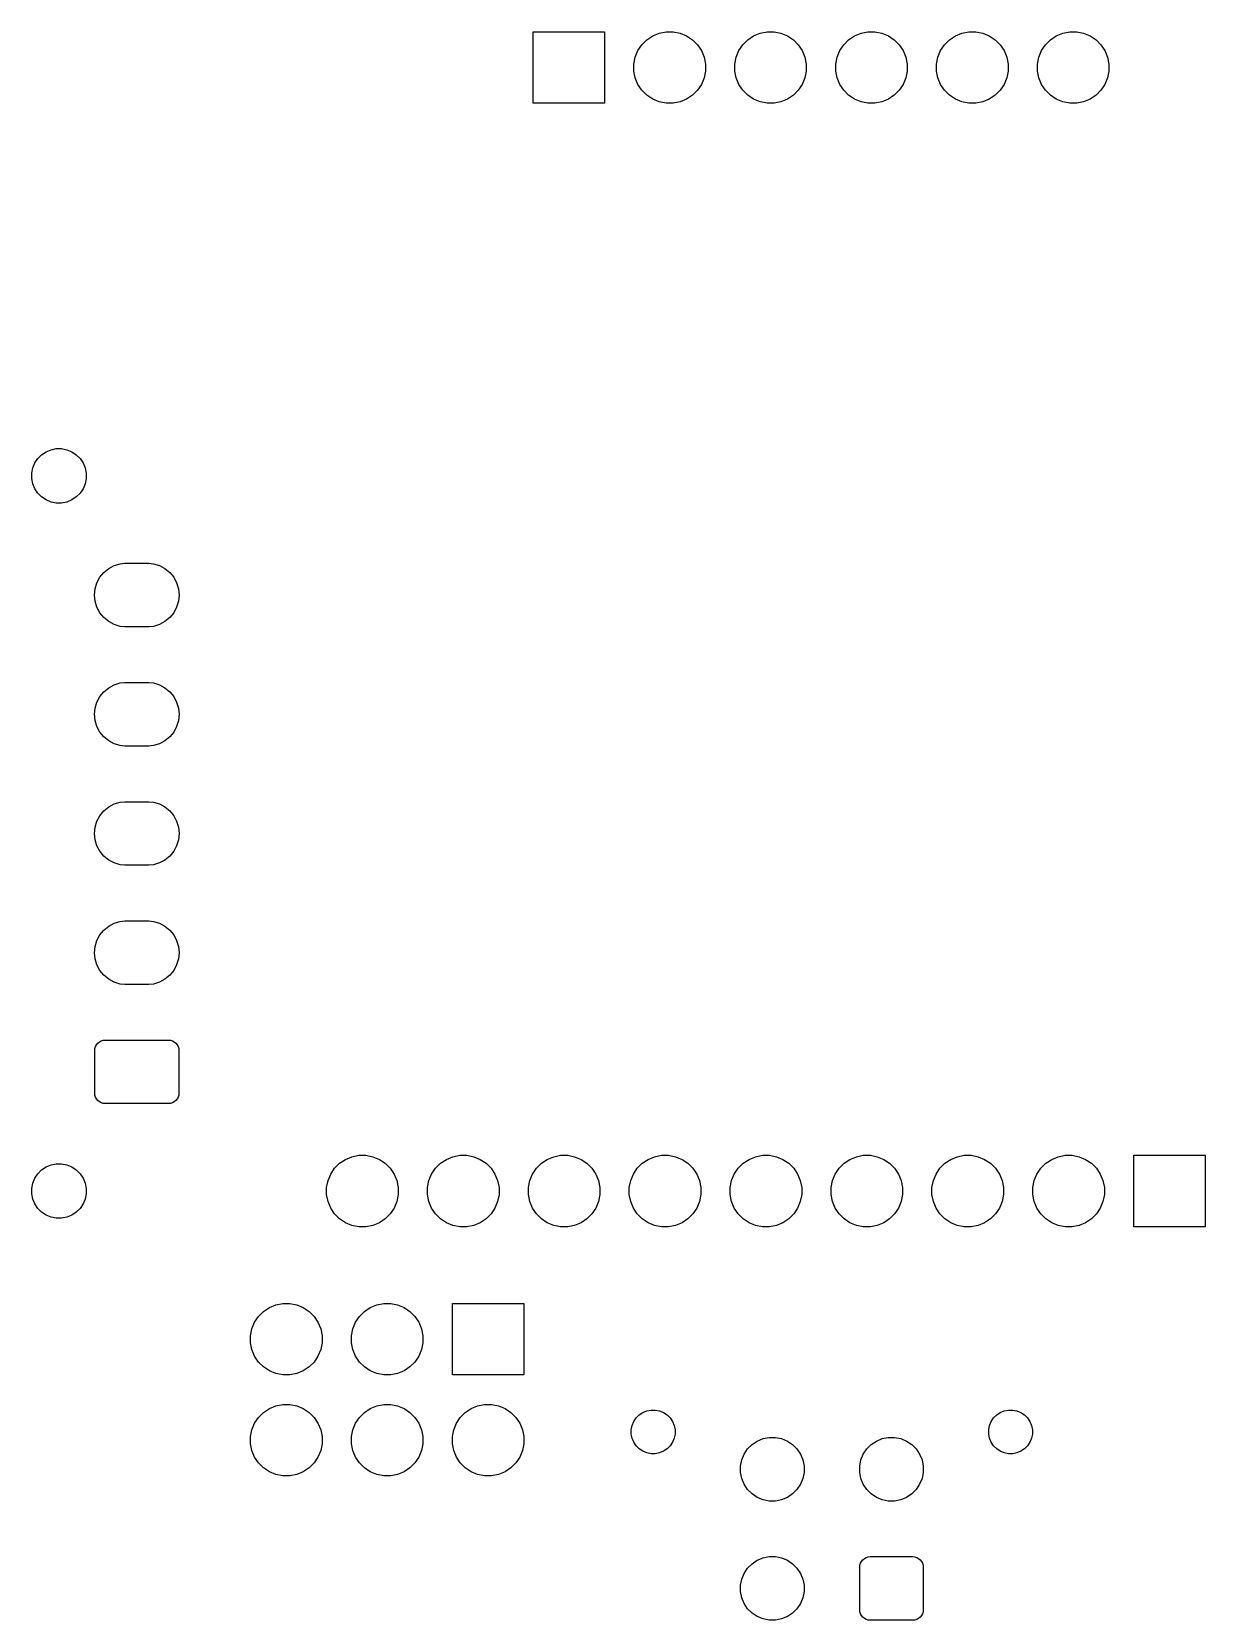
# Model space of a CAD drawing. Extents: x 5.41 to 6.57, y -4.4 to -2.82.
import ezdxf

# ---------------------------------------------------------------- set-up
doc = ezdxf.new("R2010")
doc.units = 0
doc.header["$MEASUREMENT"] = 0
doc.layers.add('BLACK', color=7, linetype='CONTINUOUS')

msp = doc.modelspace()

# ---------------------------------------------------------------- linework, layer by layer
at = {"layer": 'BLACK', "linetype": 'CONTINUOUS'}
for p, q in [((5.90457, -2.89543), (5.90457, -2.82457)), ((5.90457, -2.82457), (5.97543, -2.82457)), ((5.97543, -2.82457), (5.97543, -2.89543)), ((6.01248, -2.83741), (6.01741, -2.83248)), ((6.01741, -2.83248), (6.02322, -2.8286)), ((6.02322, -2.8286), (6.02966, -2.82593)), ((6.02966, -2.82593), (6.03651, -2.82457)), ((6.03651, -2.82457), (6.04349, -2.82457)), ((6.04349, -2.82457), (6.05034, -2.82593)), ((6.05034, -2.82593), (6.05678, -2.8286)), ((6.05678, -2.8286), (6.06259, -2.83248)), ((6.06259, -2.83248), (6.06752, -2.83741)), ((6.11248, -2.83741), (6.11741, -2.83248)), ((6.11741, -2.83248), (6.12322, -2.8286)), ((6.12322, -2.8286), (6.12966, -2.82593)), ((6.12966, -2.82593), (6.13651, -2.82457)), ((6.13651, -2.82457), (6.14349, -2.82457)), ((6.14349, -2.82457), (6.15034, -2.82593)), ((6.15034, -2.82593), (6.15678, -2.8286)), ((6.15678, -2.8286), (6.16259, -2.83248)), ((6.16259, -2.83248), (6.16752, -2.83741)), ((6.21248, -2.83741), (6.21741, -2.83248)), ((6.21741, -2.83248), (6.22322, -2.8286)), ((6.22322, -2.8286), (6.22966, -2.82593)), ((6.22966, -2.82593), (6.23651, -2.82457)), ((6.23651, -2.82457), (6.24349, -2.82457)), ((6.24349, -2.82457), (6.25034, -2.82593)), ((6.25034, -2.82593), (6.25678, -2.8286)), ((6.25678, -2.8286), (6.26259, -2.83248)), ((6.26259, -2.83248), (6.26752, -2.83741)), ((6.31248, -2.83741), (6.31741, -2.83248)), ((6.31741, -2.83248), (6.32322, -2.8286)), ((6.32322, -2.8286), (6.32966, -2.82593)), ((6.32966, -2.82593), (6.33651, -2.82457)), ((6.33651, -2.82457), (6.34349, -2.82457)), ((6.34349, -2.82457), (6.35034, -2.82593)), ((6.35034, -2.82593), (6.35678, -2.8286)), ((6.35678, -2.8286), (6.36259, -2.83248)), ((6.36259, -2.83248), (6.36752, -2.83741)), ((6.41248, -2.83741), (6.41741, -2.83248)), ((6.41741, -2.83248), (6.42322, -2.8286)), ((6.42322, -2.8286), (6.42966, -2.82593)), ((6.42966, -2.82593), (6.43651, -2.82457)), ((6.43651, -2.82457), (6.44349, -2.82457)), ((6.44349, -2.82457), (6.45034, -2.82593)), ((6.45034, -2.82593), (6.45678, -2.8286)), ((6.45678, -2.8286), (6.46259, -2.83248)), ((6.46259, -2.83248), (6.46752, -2.83741)), ((6.00593, -2.84966), (6.0086, -2.84322)), ((6.0086, -2.84322), (6.01248, -2.83741)), ((6.06752, -2.83741), (6.0714, -2.84322)), ((6.0714, -2.84322), (6.07407, -2.84966)), ((6.10593, -2.84966), (6.1086, -2.84322)), ((6.1086, -2.84322), (6.11248, -2.83741)), ((6.16752, -2.83741), (6.1714, -2.84322)), ((6.1714, -2.84322), (6.17407, -2.84966)), ((6.20593, -2.84966), (6.2086, -2.84322)), ((6.2086, -2.84322), (6.21248, -2.83741)), ((6.26752, -2.83741), (6.2714, -2.84322)), ((6.2714, -2.84322), (6.27407, -2.84966)), ((6.30593, -2.84966), (6.3086, -2.84322)), ((6.3086, -2.84322), (6.31248, -2.83741)), ((6.36752, -2.83741), (6.3714, -2.84322)), ((6.3714, -2.84322), (6.37407, -2.84966)), ((6.40593, -2.84966), (6.4086, -2.84322)), ((6.4086, -2.84322), (6.41248, -2.83741)), ((6.46752, -2.83741), (6.4714, -2.84322)), ((6.4714, -2.84322), (6.47407, -2.84966)), ((6.00457, -2.85651), (6.00593, -2.84966)), ((6.00457, -2.86349), (6.00457, -2.85651)), ((6.00593, -2.87034), (6.00457, -2.86349)), ((6.07407, -2.84966), (6.07543, -2.85651)), ((6.07543, -2.86349), (6.07407, -2.87034)), ((6.07543, -2.85651), (6.07543, -2.86349)), ((6.10457, -2.85651), (6.10593, -2.84966)), ((6.10457, -2.86349), (6.10457, -2.85651)), ((6.10593, -2.87034), (6.10457, -2.86349)), ((6.17407, -2.84966), (6.17543, -2.85651)), ((6.17543, -2.86349), (6.17407, -2.87034)), ((6.17543, -2.85651), (6.17543, -2.86349)), ((6.20457, -2.85651), (6.20593, -2.84966)), ((6.20457, -2.86349), (6.20457, -2.85651)), ((6.20593, -2.87034), (6.20457, -2.86349)), ((6.27407, -2.84966), (6.27543, -2.85651)), ((6.27543, -2.86349), (6.27407, -2.87034)), ((6.27543, -2.85651), (6.27543, -2.86349)), ((6.30457, -2.85651), (6.30593, -2.84966)), ((6.30457, -2.86349), (6.30457, -2.85651)), ((6.30593, -2.87034), (6.30457, -2.86349)), ((6.37407, -2.84966), (6.37543, -2.85651)), ((6.37543, -2.86349), (6.37407, -2.87034)), ((6.37543, -2.85651), (6.37543, -2.86349)), ((6.40457, -2.85651), (6.40593, -2.84966)), ((6.40457, -2.86349), (6.40457, -2.85651)), ((6.40593, -2.87034), (6.40457, -2.86349)), ((6.47407, -2.84966), (6.47543, -2.85651)), ((6.47543, -2.86349), (6.47407, -2.87034)), ((6.47543, -2.85651), (6.47543, -2.86349)), ((6.0086, -2.87678), (6.00593, -2.87034)), ((6.01248, -2.88259), (6.0086, -2.87678)), ((6.0714, -2.87678), (6.06752, -2.88259)), ((6.07407, -2.87034), (6.0714, -2.87678)), ((6.1086, -2.87678), (6.10593, -2.87034)), ((6.11248, -2.88259), (6.1086, -2.87678)), ((6.1714, -2.87678), (6.16752, -2.88259)), ((6.17407, -2.87034), (6.1714, -2.87678)), ((6.2086, -2.87678), (6.20593, -2.87034)), ((6.21248, -2.88259), (6.2086, -2.87678)), ((6.2714, -2.87678), (6.26752, -2.88259)), ((6.27407, -2.87034), (6.2714, -2.87678)), ((6.3086, -2.87678), (6.30593, -2.87034)), ((6.31248, -2.88259), (6.3086, -2.87678)), ((6.3714, -2.87678), (6.36752, -2.88259)), ((6.37407, -2.87034), (6.3714, -2.87678)), ((6.4086, -2.87678), (6.40593, -2.87034)), ((6.41248, -2.88259), (6.4086, -2.87678)), ((6.4714, -2.87678), (6.46752, -2.88259)), ((6.47407, -2.87034), (6.4714, -2.87678)), ((5.97543, -2.89543), (5.90457, -2.89543)), ((6.01741, -2.88752), (6.01248, -2.88259)), ((6.02322, -2.8914), (6.01741, -2.88752)), ((6.02966, -2.89407), (6.02322, -2.8914)), ((6.03651, -2.89543), (6.02966, -2.89407)), ((6.04349, -2.89543), (6.03651, -2.89543)), ((6.05034, -2.89407), (6.04349, -2.89543)), ((6.05678, -2.8914), (6.05034, -2.89407)), ((6.06259, -2.88752), (6.05678, -2.8914)), ((6.06752, -2.88259), (6.06259, -2.88752)), ((6.11741, -2.88752), (6.11248, -2.88259)), ((6.12322, -2.8914), (6.11741, -2.88752)), ((6.12966, -2.89407), (6.12322, -2.8914)), ((6.13651, -2.89543), (6.12966, -2.89407)), ((6.14349, -2.89543), (6.13651, -2.89543)), ((6.15034, -2.89407), (6.14349, -2.89543)), ((6.15678, -2.8914), (6.15034, -2.89407)), ((6.16259, -2.88752), (6.15678, -2.8914)), ((6.16752, -2.88259), (6.16259, -2.88752)), ((6.21741, -2.88752), (6.21248, -2.88259)), ((6.22322, -2.8914), (6.21741, -2.88752)), ((6.22966, -2.89407), (6.22322, -2.8914)), ((6.23651, -2.89543), (6.22966, -2.89407)), ((6.24349, -2.89543), (6.23651, -2.89543)), ((6.25034, -2.89407), (6.24349, -2.89543)), ((6.25678, -2.8914), (6.25034, -2.89407)), ((6.26259, -2.88752), (6.25678, -2.8914)), ((6.26752, -2.88259), (6.26259, -2.88752)), ((6.31741, -2.88752), (6.31248, -2.88259)), ((6.32322, -2.8914), (6.31741, -2.88752)), ((6.32966, -2.89407), (6.32322, -2.8914)), ((6.33651, -2.89543), (6.32966, -2.89407)), ((6.34349, -2.89543), (6.33651, -2.89543)), ((6.35034, -2.89407), (6.34349, -2.89543)), ((6.35678, -2.8914), (6.35034, -2.89407)), ((6.36259, -2.88752), (6.35678, -2.8914)), ((6.36752, -2.88259), (6.36259, -2.88752)), ((6.41741, -2.88752), (6.41248, -2.88259)), ((6.42322, -2.8914), (6.41741, -2.88752)), ((6.42966, -2.89407), (6.42322, -2.8914)), ((6.43651, -2.89543), (6.42966, -2.89407)), ((6.44349, -2.89543), (6.43651, -2.89543)), ((6.45034, -2.89407), (6.44349, -2.89543)), ((6.45678, -2.8914), (6.45034, -2.89407)), ((6.46259, -2.88752), (6.45678, -2.8914)), ((6.46752, -2.88259), (6.46259, -2.88752)), ((5.41745, -3.24362), (5.42187, -3.24067)), ((5.42187, -3.24067), (5.42678, -3.23863)), ((5.42678, -3.23863), (5.43199, -3.2376)), ((5.43199, -3.2376), (5.4373, -3.2376)), ((5.4373, -3.2376), (5.44251, -3.23863)), ((5.44251, -3.23863), (5.44742, -3.24067)), ((5.44742, -3.24067), (5.45184, -3.24362)), ((5.40768, -3.26191), (5.40871, -3.2567)), ((5.40871, -3.2567), (5.41075, -3.25179)), ((5.41075, -3.25179), (5.4137, -3.24738)), ((5.4137, -3.24738), (5.41745, -3.24362)), ((5.45184, -3.24362), (5.45559, -3.24738)), ((5.45559, -3.24738), (5.45854, -3.25179)), ((5.45854, -3.25179), (5.46058, -3.2567)), ((5.46058, -3.2567), (5.46161, -3.26191)), ((5.40768, -3.26722), (5.40768, -3.26191)), ((5.40871, -3.27243), (5.40768, -3.26722)), ((5.41075, -3.27734), (5.40871, -3.27243)), ((5.46058, -3.27243), (5.45854, -3.27734)), ((5.46161, -3.26722), (5.46058, -3.27243)), ((5.46161, -3.26191), (5.46161, -3.26722)), ((5.4137, -3.28176), (5.41075, -3.27734)), ((5.41745, -3.28551), (5.4137, -3.28176)), ((5.42187, -3.28847), (5.41745, -3.28551)), ((5.42678, -3.2905), (5.42187, -3.28847)), ((5.44742, -3.28847), (5.44251, -3.2905)), ((5.45184, -3.28551), (5.44742, -3.28847)), ((5.45559, -3.28176), (5.45184, -3.28551)), ((5.45854, -3.27734), (5.45559, -3.28176)), ((5.43199, -3.29154), (5.42678, -3.2905)), ((5.4373, -3.29154), (5.43199, -3.29154)), ((5.44251, -3.2905), (5.4373, -3.29154)), ((5.48946, -3.35344), (5.4954, -3.35164)), ((5.4954, -3.35164), (5.50003, -3.35118)), ((5.50003, -3.35118), (5.52359, -3.35118)), ((5.52359, -3.35118), (5.52822, -3.35164)), ((5.52822, -3.35164), (5.53416, -3.35344)), ((5.47234, -3.37057), (5.47526, -3.36509)), ((5.47526, -3.36509), (5.4792, -3.3603)), ((5.4792, -3.3603), (5.48399, -3.35636)), ((5.48399, -3.35636), (5.48946, -3.35344)), ((5.53416, -3.35344), (5.53963, -3.35636)), ((5.53963, -3.35636), (5.54443, -3.3603)), ((5.54443, -3.3603), (5.54836, -3.36509)), ((5.54836, -3.36509), (5.55129, -3.37057)), ((5.46993, -3.38268), (5.47053, -3.3765)), ((5.47053, -3.38885), (5.46993, -3.38268)), ((5.47053, -3.3765), (5.47234, -3.37057)), ((5.55129, -3.37057), (5.55309, -3.3765)), ((5.55309, -3.3765), (5.5537, -3.38268)), ((5.5537, -3.38268), (5.55309, -3.38885)), ((5.47234, -3.39479), (5.47053, -3.38885)), ((5.47526, -3.40026), (5.47234, -3.39479)), ((5.55129, -3.39479), (5.54836, -3.40026)), ((5.55309, -3.38885), (5.55129, -3.39479)), ((5.4792, -3.40506), (5.47526, -3.40026)), ((5.48399, -3.40899), (5.4792, -3.40506)), ((5.48946, -3.41192), (5.48399, -3.40899)), ((5.4954, -3.41372), (5.48946, -3.41192)), ((5.50003, -3.41417), (5.4954, -3.41372)), ((5.52359, -3.41417), (5.50003, -3.41417)), ((5.52822, -3.41372), (5.52359, -3.41417)), ((5.53416, -3.41192), (5.52822, -3.41372)), ((5.53963, -3.40899), (5.53416, -3.41192)), ((5.54443, -3.40506), (5.53963, -3.40899)), ((5.54836, -3.40026), (5.54443, -3.40506)), ((5.4792, -3.47841), (5.48399, -3.47447)), ((5.48399, -3.47447), (5.48946, -3.47155)), ((5.48946, -3.47155), (5.4954, -3.46975)), ((5.4954, -3.46975), (5.50003, -3.46929)), ((5.50003, -3.46929), (5.52359, -3.46929)), ((5.52359, -3.46929), (5.52822, -3.46975)), ((5.52822, -3.46975), (5.53416, -3.47155)), ((5.53416, -3.47155), (5.53963, -3.47447)), ((5.53963, -3.47447), (5.54443, -3.47841)), ((5.47053, -3.49461), (5.47234, -3.48868)), ((5.47234, -3.48868), (5.47526, -3.4832)), ((5.47526, -3.4832), (5.4792, -3.47841)), ((5.54443, -3.47841), (5.54836, -3.4832)), ((5.54836, -3.4832), (5.55129, -3.48868)), ((5.55129, -3.48868), (5.55309, -3.49461)), ((5.46993, -3.50079), (5.47053, -3.49461)), ((5.47053, -3.50696), (5.46993, -3.50079)), ((5.47234, -3.5129), (5.47053, -3.50696)), ((5.55309, -3.50696), (5.55129, -3.5129)), ((5.55309, -3.49461), (5.5537, -3.50079)), ((5.5537, -3.50079), (5.55309, -3.50696)), ((5.47526, -3.51837), (5.47234, -3.5129)), ((5.4792, -3.52317), (5.47526, -3.51837)), ((5.48399, -3.5271), (5.4792, -3.52317)), ((5.54443, -3.52317), (5.53963, -3.5271)), ((5.54836, -3.51837), (5.54443, -3.52317)), ((5.55129, -3.5129), (5.54836, -3.51837)), ((5.48946, -3.53003), (5.48399, -3.5271)), ((5.4954, -3.53183), (5.48946, -3.53003)), ((5.50003, -3.53228), (5.4954, -3.53183)), ((5.52359, -3.53228), (5.50003, -3.53228)), ((5.52822, -3.53183), (5.52359, -3.53228)), ((5.53416, -3.53003), (5.52822, -3.53183)), ((5.53963, -3.5271), (5.53416, -3.53003)), ((5.48946, -3.58966), (5.4954, -3.58786)), ((5.4954, -3.58786), (5.50003, -3.5874)), ((5.50003, -3.5874), (5.52359, -3.5874)), ((5.52359, -3.5874), (5.52822, -3.58786)), ((5.52822, -3.58786), (5.53416, -3.58966)), ((5.47234, -3.60679), (5.47526, -3.60131)), ((5.47526, -3.60131), (5.4792, -3.59652)), ((5.4792, -3.59652), (5.48399, -3.59258)), ((5.48399, -3.59258), (5.48946, -3.58966)), ((5.53416, -3.58966), (5.53963, -3.59258)), ((5.53963, -3.59258), (5.54443, -3.59652)), ((5.54443, -3.59652), (5.54836, -3.60131)), ((5.54836, -3.60131), (5.55129, -3.60679)), ((5.46993, -3.6189), (5.47053, -3.61272)), ((5.47053, -3.62507), (5.46993, -3.6189)), ((5.47053, -3.61272), (5.47234, -3.60679)), ((5.55129, -3.60679), (5.55309, -3.61272)), ((5.55309, -3.61272), (5.5537, -3.6189)), ((5.5537, -3.6189), (5.55309, -3.62507)), ((5.47234, -3.63101), (5.47053, -3.62507)), ((5.47526, -3.63648), (5.47234, -3.63101)), ((5.55129, -3.63101), (5.54836, -3.63648)), ((5.55309, -3.62507), (5.55129, -3.63101)), ((5.4792, -3.64128), (5.47526, -3.63648)), ((5.48399, -3.64521), (5.4792, -3.64128)), ((5.48946, -3.64814), (5.48399, -3.64521)), ((5.4954, -3.64994), (5.48946, -3.64814)), ((5.50003, -3.65039), (5.4954, -3.64994)), ((5.52359, -3.65039), (5.50003, -3.65039)), ((5.52822, -3.64994), (5.52359, -3.65039)), ((5.53416, -3.64814), (5.52822, -3.64994)), ((5.53963, -3.64521), (5.53416, -3.64814)), ((5.54443, -3.64128), (5.53963, -3.64521)), ((5.54836, -3.63648), (5.54443, -3.64128)), ((5.4792, -3.71463), (5.48399, -3.71069)), ((5.48399, -3.71069), (5.48946, -3.70777)), ((5.48946, -3.70777), (5.4954, -3.70597)), ((5.4954, -3.70597), (5.50003, -3.70551)), ((5.50003, -3.70551), (5.52359, -3.70551)), ((5.52359, -3.70551), (5.52822, -3.70597)), ((5.52822, -3.70597), (5.53416, -3.70777)), ((5.53416, -3.70777), (5.53963, -3.71069)), ((5.53963, -3.71069), (5.54443, -3.71463)), ((5.47053, -3.73083), (5.47234, -3.7249)), ((5.47234, -3.7249), (5.47526, -3.71942)), ((5.47526, -3.71942), (5.4792, -3.71463)), ((5.54443, -3.71463), (5.54836, -3.71942)), ((5.54836, -3.71942), (5.55129, -3.7249)), ((5.55129, -3.7249), (5.55309, -3.73083)), ((5.46993, -3.73701), (5.47053, -3.73083)), ((5.47053, -3.74318), (5.46993, -3.73701)), ((5.47234, -3.74912), (5.47053, -3.74318)), ((5.55309, -3.74318), (5.55129, -3.74912)), ((5.55309, -3.73083), (5.5537, -3.73701)), ((5.5537, -3.73701), (5.55309, -3.74318)), ((5.47526, -3.75459), (5.47234, -3.74912)), ((5.4792, -3.75939), (5.47526, -3.75459)), ((5.48399, -3.76332), (5.4792, -3.75939)), ((5.54443, -3.75939), (5.53963, -3.76332)), ((5.54836, -3.75459), (5.54443, -3.75939)), ((5.55129, -3.74912), (5.54836, -3.75459)), ((5.48946, -3.76625), (5.48399, -3.76332)), ((5.4954, -3.76805), (5.48946, -3.76625)), ((5.50003, -3.7685), (5.4954, -3.76805)), ((5.52359, -3.7685), (5.50003, -3.7685)), ((5.52822, -3.76805), (5.52359, -3.7685)), ((5.53416, -3.76625), (5.52822, -3.76805)), ((5.53963, -3.76332), (5.53416, -3.76625)), ((5.47474, -3.82539), (5.47656, -3.82442)), ((5.47656, -3.82442), (5.47853, -3.82382)), ((5.47853, -3.82382), (5.48058, -3.82362)), ((5.48058, -3.82362), (5.54304, -3.82362)), ((5.54304, -3.82362), (5.54509, -3.82382)), ((5.54509, -3.82382), (5.54706, -3.82442)), ((5.54706, -3.82442), (5.54888, -3.82539)), ((5.47008, -3.83412), (5.47028, -3.83207)), ((5.47008, -3.87612), (5.47008, -3.83412)), ((5.47028, -3.83207), (5.47088, -3.8301)), ((5.47088, -3.8301), (5.47185, -3.82829)), ((5.47185, -3.82829), (5.47315, -3.8267)), ((5.47315, -3.8267), (5.47474, -3.82539)), ((5.54888, -3.82539), (5.55047, -3.8267)), ((5.55047, -3.8267), (5.55177, -3.82829)), ((5.55177, -3.82829), (5.55274, -3.8301)), ((5.55274, -3.8301), (5.55334, -3.83207)), ((5.55334, -3.83207), (5.55354, -3.83412)), ((5.55354, -3.83412), (5.55354, -3.87612)), ((5.47028, -3.87816), (5.47008, -3.87612)), ((5.47088, -3.88013), (5.47028, -3.87816)), ((5.47185, -3.88195), (5.47088, -3.88013)), ((5.47315, -3.88354), (5.47185, -3.88195)), ((5.47474, -3.88484), (5.47315, -3.88354)), ((5.47656, -3.88582), (5.47474, -3.88484)), ((5.47853, -3.88641), (5.47656, -3.88582)), ((5.48058, -3.88661), (5.47853, -3.88641)), ((5.54304, -3.88661), (5.48058, -3.88661)), ((5.54509, -3.88641), (5.54304, -3.88661)), ((5.54706, -3.88582), (5.54509, -3.88641)), ((5.54888, -3.88484), (5.54706, -3.88582)), ((5.55047, -3.88354), (5.54888, -3.88484)), ((5.55177, -3.88195), (5.55047, -3.88354)), ((5.55274, -3.88013), (5.55177, -3.88195)), ((5.55334, -3.87816), (5.55274, -3.88013)), ((5.55354, -3.87612), (5.55334, -3.87816)), ((5.41745, -3.95228), (5.42187, -3.94933)), ((5.42187, -3.94933), (5.42678, -3.9473)), ((5.42678, -3.9473), (5.43199, -3.94626)), ((5.43199, -3.94626), (5.4373, -3.94626)), ((5.4373, -3.94626), (5.44251, -3.9473)), ((5.44251, -3.9473), (5.44742, -3.94933)), ((5.44742, -3.94933), (5.45184, -3.95228)), ((5.70791, -3.95064), (5.71285, -3.94571)), ((5.71285, -3.94571), (5.71865, -3.94183)), ((5.71865, -3.94183), (5.7251, -3.93916)), ((5.7251, -3.93916), (5.73194, -3.9378)), ((5.73194, -3.9378), (5.73892, -3.9378)), ((5.73892, -3.9378), (5.74577, -3.93916)), ((5.74577, -3.93916), (5.75222, -3.94183)), ((5.75222, -3.94183), (5.75802, -3.94571)), ((5.75802, -3.94571), (5.76296, -3.95064)), ((5.80791, -3.95064), (5.81285, -3.94571)), ((5.81285, -3.94571), (5.81865, -3.94183)), ((5.81865, -3.94183), (5.8251, -3.93916)), ((5.8251, -3.93916), (5.83194, -3.9378)), ((5.83194, -3.9378), (5.83892, -3.9378)), ((5.83892, -3.9378), (5.84577, -3.93916)), ((5.84577, -3.93916), (5.85222, -3.94183)), ((5.85222, -3.94183), (5.85802, -3.94571)), ((5.85802, -3.94571), (5.86296, -3.95064)), ((5.90791, -3.95064), (5.91285, -3.94571)), ((5.91285, -3.94571), (5.91865, -3.94183)), ((5.91865, -3.94183), (5.9251, -3.93916)), ((5.9251, -3.93916), (5.93194, -3.9378)), ((5.93194, -3.9378), (5.93892, -3.9378)), ((5.93892, -3.9378), (5.94577, -3.93916)), ((5.94577, -3.93916), (5.95222, -3.94183)), ((5.95222, -3.94183), (5.95802, -3.94571)), ((5.95802, -3.94571), (5.96296, -3.95064)), ((6.00791, -3.95064), (6.01285, -3.94571)), ((6.01285, -3.94571), (6.01865, -3.94183)), ((6.01865, -3.94183), (6.0251, -3.93916)), ((6.0251, -3.93916), (6.03194, -3.9378)), ((6.03194, -3.9378), (6.03892, -3.9378)), ((6.03892, -3.9378), (6.04577, -3.93916)), ((6.04577, -3.93916), (6.05222, -3.94183)), ((6.05222, -3.94183), (6.05802, -3.94571)), ((6.05802, -3.94571), (6.06296, -3.95064)), ((6.10791, -3.95064), (6.11285, -3.94571)), ((6.11285, -3.94571), (6.11865, -3.94183)), ((6.11865, -3.94183), (6.1251, -3.93916)), ((6.1251, -3.93916), (6.13194, -3.9378)), ((6.13194, -3.9378), (6.13892, -3.9378)), ((6.13892, -3.9378), (6.14577, -3.93916)), ((6.14577, -3.93916), (6.15222, -3.94183)), ((6.15222, -3.94183), (6.15802, -3.94571)), ((6.15802, -3.94571), (6.16296, -3.95064)), ((6.20791, -3.95064), (6.21285, -3.94571)), ((6.21285, -3.94571), (6.21865, -3.94183)), ((6.21865, -3.94183), (6.2251, -3.93916)), ((6.2251, -3.93916), (6.23194, -3.9378)), ((6.23194, -3.9378), (6.23892, -3.9378)), ((6.23892, -3.9378), (6.24577, -3.93916)), ((6.24577, -3.93916), (6.25222, -3.94183)), ((6.25222, -3.94183), (6.25802, -3.94571)), ((6.25802, -3.94571), (6.26296, -3.95064)), ((6.30791, -3.95064), (6.31285, -3.94571)), ((6.31285, -3.94571), (6.31865, -3.94183)), ((6.31865, -3.94183), (6.3251, -3.93916)), ((6.3251, -3.93916), (6.33194, -3.9378)), ((6.33194, -3.9378), (6.33892, -3.9378)), ((6.33892, -3.9378), (6.34577, -3.93916)), ((6.34577, -3.93916), (6.35222, -3.94183)), ((6.35222, -3.94183), (6.35802, -3.94571)), ((6.35802, -3.94571), (6.36296, -3.95064)), ((6.40791, -3.95064), (6.41285, -3.94571)), ((6.41285, -3.94571), (6.41865, -3.94183)), ((6.41865, -3.94183), (6.4251, -3.93916)), ((6.4251, -3.93916), (6.43194, -3.9378)), ((6.43194, -3.9378), (6.43892, -3.9378)), ((6.43892, -3.9378), (6.44577, -3.93916)), ((6.44577, -3.93916), (6.45222, -3.94183)), ((6.45222, -3.94183), (6.45802, -3.94571)), ((6.45802, -3.94571), (6.46296, -3.95064)), ((6.5, -4.00866), (6.5, -3.9378)), ((6.5, -3.9378), (6.57087, -3.9378)), ((6.57087, -3.9378), (6.57087, -4.00866)), ((5.40768, -3.97057), (5.40871, -3.96536)), ((5.40871, -3.96536), (5.41075, -3.96045)), ((5.41075, -3.96045), (5.4137, -3.95604)), ((5.4137, -3.95604), (5.41745, -3.95228)), ((5.45184, -3.95228), (5.45559, -3.95604)), ((5.45559, -3.95604), (5.45854, -3.96045)), ((5.45854, -3.96045), (5.46058, -3.96536)), ((5.46058, -3.96536), (5.46161, -3.97057)), ((5.7, -3.96974), (5.70136, -3.96289)), ((5.70136, -3.96289), (5.70403, -3.95644)), ((5.70403, -3.95644), (5.70791, -3.95064)), ((5.76296, -3.95064), (5.76683, -3.95644)), ((5.76683, -3.95644), (5.7695, -3.96289)), ((5.7695, -3.96289), (5.77087, -3.96974)), ((5.8, -3.96974), (5.80136, -3.96289)), ((5.80136, -3.96289), (5.80403, -3.95644)), ((5.80403, -3.95644), (5.80791, -3.95064)), ((5.86296, -3.95064), (5.86683, -3.95644)), ((5.86683, -3.95644), (5.8695, -3.96289)), ((5.8695, -3.96289), (5.87087, -3.96974)), ((5.9, -3.96974), (5.90136, -3.96289)), ((5.90136, -3.96289), (5.90403, -3.95644)), ((5.90403, -3.95644), (5.90791, -3.95064)), ((5.96296, -3.95064), (5.96683, -3.95644)), ((5.96683, -3.95644), (5.9695, -3.96289)), ((5.9695, -3.96289), (5.97087, -3.96974)), ((6, -3.96974), (6.00136, -3.96289)), ((6.00136, -3.96289), (6.00403, -3.95644)), ((6.00403, -3.95644), (6.00791, -3.95064)), ((6.06296, -3.95064), (6.06683, -3.95644)), ((6.06683, -3.95644), (6.0695, -3.96289)), ((6.0695, -3.96289), (6.07087, -3.96974)), ((6.1, -3.96974), (6.10136, -3.96289)), ((6.10136, -3.96289), (6.10403, -3.95644)), ((6.10403, -3.95644), (6.10791, -3.95064)), ((6.16296, -3.95064), (6.16683, -3.95644)), ((6.16683, -3.95644), (6.1695, -3.96289)), ((6.1695, -3.96289), (6.17087, -3.96974)), ((6.2, -3.96974), (6.20136, -3.96289)), ((6.20136, -3.96289), (6.20403, -3.95644)), ((6.20403, -3.95644), (6.20791, -3.95064)), ((6.26296, -3.95064), (6.26683, -3.95644)), ((6.26683, -3.95644), (6.2695, -3.96289)), ((6.2695, -3.96289), (6.27087, -3.96974)), ((6.3, -3.96974), (6.30136, -3.96289)), ((6.30136, -3.96289), (6.30403, -3.95644)), ((6.30403, -3.95644), (6.30791, -3.95064)), ((6.36296, -3.95064), (6.36683, -3.95644)), ((6.36683, -3.95644), (6.3695, -3.96289)), ((6.3695, -3.96289), (6.37087, -3.96974)), ((6.4, -3.96974), (6.40136, -3.96289)), ((6.40136, -3.96289), (6.40403, -3.95644)), ((6.40403, -3.95644), (6.40791, -3.95064)), ((6.46296, -3.95064), (6.46683, -3.95644)), ((6.46683, -3.95644), (6.4695, -3.96289)), ((6.4695, -3.96289), (6.47087, -3.96974)), ((5.40768, -3.97588), (5.40768, -3.97057)), ((5.40871, -3.98109), (5.40768, -3.97588)), ((5.41075, -3.986), (5.40871, -3.98109)), ((5.46058, -3.98109), (5.45854, -3.986)), ((5.46161, -3.97588), (5.46058, -3.98109)), ((5.46161, -3.97057), (5.46161, -3.97588)), ((5.7, -3.97672), (5.7, -3.96974)), ((5.70136, -3.98356), (5.7, -3.97672)), ((5.77087, -3.97672), (5.7695, -3.98356)), ((5.77087, -3.96974), (5.77087, -3.97672)), ((5.8, -3.97672), (5.8, -3.96974)), ((5.80136, -3.98356), (5.8, -3.97672)), ((5.87087, -3.97672), (5.8695, -3.98356)), ((5.87087, -3.96974), (5.87087, -3.97672)), ((5.9, -3.97672), (5.9, -3.96974)), ((5.90136, -3.98356), (5.9, -3.97672)), ((5.97087, -3.97672), (5.9695, -3.98356)), ((5.97087, -3.96974), (5.97087, -3.97672)), ((6, -3.97672), (6, -3.96974)), ((6.00136, -3.98356), (6, -3.97672)), ((6.07087, -3.97672), (6.0695, -3.98356)), ((6.07087, -3.96974), (6.07087, -3.97672)), ((6.1, -3.97672), (6.1, -3.96974)), ((6.10136, -3.98356), (6.1, -3.97672)), ((6.17087, -3.97672), (6.1695, -3.98356)), ((6.17087, -3.96974), (6.17087, -3.97672)), ((6.2, -3.97672), (6.2, -3.96974)), ((6.20136, -3.98356), (6.2, -3.97672)), ((6.27087, -3.97672), (6.2695, -3.98356)), ((6.27087, -3.96974), (6.27087, -3.97672)), ((6.3, -3.97672), (6.3, -3.96974)), ((6.30136, -3.98356), (6.3, -3.97672)), ((6.37087, -3.97672), (6.3695, -3.98356)), ((6.37087, -3.96974), (6.37087, -3.97672)), ((6.4, -3.97672), (6.4, -3.96974)), ((6.40136, -3.98356), (6.4, -3.97672)), ((6.47087, -3.97672), (6.4695, -3.98356)), ((6.47087, -3.96974), (6.47087, -3.97672)), ((5.4137, -3.99042), (5.41075, -3.986)), ((5.41745, -3.99418), (5.4137, -3.99042)), ((5.42187, -3.99713), (5.41745, -3.99418)), ((5.42678, -3.99916), (5.42187, -3.99713)), ((5.44742, -3.99713), (5.44251, -3.99916)), ((5.45184, -3.99418), (5.44742, -3.99713)), ((5.45559, -3.99042), (5.45184, -3.99418)), ((5.45854, -3.986), (5.45559, -3.99042)), ((5.70403, -3.99001), (5.70136, -3.98356)), ((5.70791, -3.99582), (5.70403, -3.99001)), ((5.71285, -4.00075), (5.70791, -3.99582)), ((5.76296, -3.99582), (5.75802, -4.00075)), ((5.76683, -3.99001), (5.76296, -3.99582)), ((5.7695, -3.98356), (5.76683, -3.99001)), ((5.80403, -3.99001), (5.80136, -3.98356)), ((5.80791, -3.99582), (5.80403, -3.99001)), ((5.81285, -4.00075), (5.80791, -3.99582)), ((5.86296, -3.99582), (5.85802, -4.00075)), ((5.86683, -3.99001), (5.86296, -3.99582)), ((5.8695, -3.98356), (5.86683, -3.99001)), ((5.90403, -3.99001), (5.90136, -3.98356)), ((5.90791, -3.99582), (5.90403, -3.99001)), ((5.91285, -4.00075), (5.90791, -3.99582)), ((5.96296, -3.99582), (5.95802, -4.00075)), ((5.96683, -3.99001), (5.96296, -3.99582)), ((5.9695, -3.98356), (5.96683, -3.99001)), ((6.00403, -3.99001), (6.00136, -3.98356)), ((6.00791, -3.99582), (6.00403, -3.99001)), ((6.01285, -4.00075), (6.00791, -3.99582)), ((6.06296, -3.99582), (6.05802, -4.00075)), ((6.06683, -3.99001), (6.06296, -3.99582)), ((6.0695, -3.98356), (6.06683, -3.99001)), ((6.10403, -3.99001), (6.10136, -3.98356)), ((6.10791, -3.99582), (6.10403, -3.99001)), ((6.11285, -4.00075), (6.10791, -3.99582)), ((6.16296, -3.99582), (6.15802, -4.00075)), ((6.16683, -3.99001), (6.16296, -3.99582)), ((6.1695, -3.98356), (6.16683, -3.99001)), ((6.20403, -3.99001), (6.20136, -3.98356)), ((6.20791, -3.99582), (6.20403, -3.99001)), ((6.21285, -4.00075), (6.20791, -3.99582)), ((6.26296, -3.99582), (6.25802, -4.00075)), ((6.26683, -3.99001), (6.26296, -3.99582)), ((6.2695, -3.98356), (6.26683, -3.99001)), ((6.30403, -3.99001), (6.30136, -3.98356)), ((6.30791, -3.99582), (6.30403, -3.99001)), ((6.31285, -4.00075), (6.30791, -3.99582)), ((6.36296, -3.99582), (6.35802, -4.00075)), ((6.36683, -3.99001), (6.36296, -3.99582)), ((6.3695, -3.98356), (6.36683, -3.99001)), ((6.40403, -3.99001), (6.40136, -3.98356)), ((6.40791, -3.99582), (6.40403, -3.99001)), ((6.41285, -4.00075), (6.40791, -3.99582)), ((6.46296, -3.99582), (6.45802, -4.00075)), ((6.46683, -3.99001), (6.46296, -3.99582)), ((6.4695, -3.98356), (6.46683, -3.99001)), ((5.43199, -4.0002), (5.42678, -3.99916)), ((5.4373, -4.0002), (5.43199, -4.0002)), ((5.44251, -3.99916), (5.4373, -4.0002)), ((5.71865, -4.00463), (5.71285, -4.00075)), ((5.7251, -4.0073), (5.71865, -4.00463)), ((5.73194, -4.00866), (5.7251, -4.0073)), ((5.73892, -4.00866), (5.73194, -4.00866)), ((5.74577, -4.0073), (5.73892, -4.00866)), ((5.75222, -4.00463), (5.74577, -4.0073)), ((5.75802, -4.00075), (5.75222, -4.00463)), ((5.81865, -4.00463), (5.81285, -4.00075)), ((5.8251, -4.0073), (5.81865, -4.00463)), ((5.83194, -4.00866), (5.8251, -4.0073)), ((5.83892, -4.00866), (5.83194, -4.00866)), ((5.84577, -4.0073), (5.83892, -4.00866)), ((5.85222, -4.00463), (5.84577, -4.0073)), ((5.85802, -4.00075), (5.85222, -4.00463)), ((5.91865, -4.00463), (5.91285, -4.00075)), ((5.9251, -4.0073), (5.91865, -4.00463)), ((5.93194, -4.00866), (5.9251, -4.0073)), ((5.93892, -4.00866), (5.93194, -4.00866)), ((5.94577, -4.0073), (5.93892, -4.00866)), ((5.95222, -4.00463), (5.94577, -4.0073)), ((5.95802, -4.00075), (5.95222, -4.00463)), ((6.01865, -4.00463), (6.01285, -4.00075)), ((6.0251, -4.0073), (6.01865, -4.00463)), ((6.03194, -4.00866), (6.0251, -4.0073)), ((6.03892, -4.00866), (6.03194, -4.00866)), ((6.04577, -4.0073), (6.03892, -4.00866)), ((6.05222, -4.00463), (6.04577, -4.0073)), ((6.05802, -4.00075), (6.05222, -4.00463)), ((6.11865, -4.00463), (6.11285, -4.00075)), ((6.1251, -4.0073), (6.11865, -4.00463)), ((6.13194, -4.00866), (6.1251, -4.0073)), ((6.13892, -4.00866), (6.13194, -4.00866)), ((6.14577, -4.0073), (6.13892, -4.00866)), ((6.15222, -4.00463), (6.14577, -4.0073)), ((6.15802, -4.00075), (6.15222, -4.00463)), ((6.21865, -4.00463), (6.21285, -4.00075)), ((6.2251, -4.0073), (6.21865, -4.00463)), ((6.23194, -4.00866), (6.2251, -4.0073)), ((6.23892, -4.00866), (6.23194, -4.00866)), ((6.24577, -4.0073), (6.23892, -4.00866)), ((6.25222, -4.00463), (6.24577, -4.0073)), ((6.25802, -4.00075), (6.25222, -4.00463)), ((6.31865, -4.00463), (6.31285, -4.00075)), ((6.3251, -4.0073), (6.31865, -4.00463)), ((6.33194, -4.00866), (6.3251, -4.0073)), ((6.33892, -4.00866), (6.33194, -4.00866)), ((6.34577, -4.0073), (6.33892, -4.00866)), ((6.35222, -4.00463), (6.34577, -4.0073)), ((6.35802, -4.00075), (6.35222, -4.00463)), ((6.41865, -4.00463), (6.41285, -4.00075)), ((6.4251, -4.0073), (6.41865, -4.00463)), ((6.43194, -4.00866), (6.4251, -4.0073)), ((6.43892, -4.00866), (6.43194, -4.00866)), ((6.44577, -4.0073), (6.43892, -4.00866)), ((6.45222, -4.00463), (6.44577, -4.0073)), ((6.45802, -4.00075), (6.45222, -4.00463)), ((6.57087, -4.00866), (6.5, -4.00866)), ((5.63741, -4.09248), (5.64322, -4.0886)), ((5.64322, -4.0886), (5.64966, -4.08593)), ((5.64966, -4.08593), (5.65651, -4.08457)), ((5.65651, -4.08457), (5.66349, -4.08457)), ((5.66349, -4.08457), (5.67034, -4.08593)), ((5.67034, -4.08593), (5.67678, -4.0886)), ((5.67678, -4.0886), (5.68259, -4.09248)), ((5.73741, -4.09248), (5.74322, -4.0886)), ((5.74322, -4.0886), (5.74966, -4.08593)), ((5.74966, -4.08593), (5.75651, -4.08457)), ((5.75651, -4.08457), (5.76349, -4.08457)), ((5.76349, -4.08457), (5.77034, -4.08593)), ((5.77034, -4.08593), (5.77678, -4.0886)), ((5.77678, -4.0886), (5.78259, -4.09248)), ((5.82457, -4.15543), (5.82457, -4.08457)), ((5.82457, -4.08457), (5.89543, -4.08457)), ((5.89543, -4.08457), (5.89543, -4.15543)), ((5.62593, -4.10966), (5.6286, -4.10322)), ((5.6286, -4.10322), (5.63248, -4.09741)), ((5.63248, -4.09741), (5.63741, -4.09248)), ((5.68259, -4.09248), (5.68752, -4.09741)), ((5.68752, -4.09741), (5.6914, -4.10322)), ((5.6914, -4.10322), (5.69407, -4.10966)), ((5.72593, -4.10966), (5.7286, -4.10322)), ((5.7286, -4.10322), (5.73248, -4.09741)), ((5.73248, -4.09741), (5.73741, -4.09248)), ((5.78259, -4.09248), (5.78752, -4.09741)), ((5.78752, -4.09741), (5.7914, -4.10322)), ((5.7914, -4.10322), (5.79407, -4.10966)), ((5.62457, -4.11651), (5.62593, -4.10966)), ((5.62457, -4.12349), (5.62457, -4.11651)), ((5.62593, -4.13034), (5.62457, -4.12349)), ((5.69407, -4.10966), (5.69543, -4.11651)), ((5.69543, -4.12349), (5.69407, -4.13034)), ((5.69543, -4.11651), (5.69543, -4.12349)), ((5.72457, -4.11651), (5.72593, -4.10966)), ((5.72457, -4.12349), (5.72457, -4.11651)), ((5.72593, -4.13034), (5.72457, -4.12349)), ((5.79407, -4.10966), (5.79543, -4.11651)), ((5.79543, -4.12349), (5.79407, -4.13034)), ((5.79543, -4.11651), (5.79543, -4.12349)), ((5.6286, -4.13678), (5.62593, -4.13034)), ((5.63248, -4.14259), (5.6286, -4.13678)), ((5.6914, -4.13678), (5.68752, -4.14259)), ((5.69407, -4.13034), (5.6914, -4.13678)), ((5.7286, -4.13678), (5.72593, -4.13034)), ((5.73248, -4.14259), (5.7286, -4.13678)), ((5.7914, -4.13678), (5.78752, -4.14259)), ((5.79407, -4.13034), (5.7914, -4.13678)), ((5.63741, -4.14752), (5.63248, -4.14259)), ((5.64322, -4.1514), (5.63741, -4.14752)), ((5.64966, -4.15407), (5.64322, -4.1514)), ((5.65651, -4.15543), (5.64966, -4.15407)), ((5.67034, -4.15407), (5.66349, -4.15543)), ((5.67678, -4.1514), (5.67034, -4.15407)), ((5.68259, -4.14752), (5.67678, -4.1514)), ((5.68752, -4.14259), (5.68259, -4.14752)), ((5.73741, -4.14752), (5.73248, -4.14259)), ((5.74322, -4.1514), (5.73741, -4.14752)), ((5.74966, -4.15407), (5.74322, -4.1514)), ((5.75651, -4.15543), (5.74966, -4.15407)), ((5.77034, -4.15407), (5.76349, -4.15543)), ((5.77678, -4.1514), (5.77034, -4.15407)), ((5.78259, -4.14752), (5.77678, -4.1514)), ((5.78752, -4.14259), (5.78259, -4.14752)), ((5.66349, -4.15543), (5.65651, -4.15543)), ((5.76349, -4.15543), (5.75651, -4.15543)), ((5.89543, -4.15543), (5.82457, -4.15543)), ((5.64322, -4.1886), (5.64966, -4.18593)), ((5.64966, -4.18593), (5.65651, -4.18457)), ((5.65651, -4.18457), (5.66349, -4.18457)), ((5.66349, -4.18457), (5.67034, -4.18593)), ((5.67034, -4.18593), (5.67678, -4.1886)), ((5.74322, -4.1886), (5.74966, -4.18593)), ((5.74966, -4.18593), (5.75651, -4.18457)), ((5.75651, -4.18457), (5.76349, -4.18457)), ((5.76349, -4.18457), (5.77034, -4.18593)), ((5.77034, -4.18593), (5.77678, -4.1886)), ((5.84322, -4.1886), (5.84966, -4.18593)), ((5.84966, -4.18593), (5.85651, -4.18457)), ((5.85651, -4.18457), (5.86349, -4.18457)), ((5.86349, -4.18457), (5.87034, -4.18593)), ((5.87034, -4.18593), (5.87678, -4.1886)), ((5.6286, -4.20322), (5.63248, -4.19741)), ((5.63248, -4.19741), (5.63741, -4.19248)), ((5.63741, -4.19248), (5.64322, -4.1886)), ((5.67678, -4.1886), (5.68259, -4.19248)), ((5.68259, -4.19248), (5.68752, -4.19741)), ((5.68752, -4.19741), (5.6914, -4.20322)), ((5.7286, -4.20322), (5.73248, -4.19741)), ((5.73248, -4.19741), (5.73741, -4.19248)), ((5.73741, -4.19248), (5.74322, -4.1886)), ((5.77678, -4.1886), (5.78259, -4.19248)), ((5.78259, -4.19248), (5.78752, -4.19741)), ((5.78752, -4.19741), (5.7914, -4.20322)), ((5.8286, -4.20322), (5.83248, -4.19741)), ((5.83248, -4.19741), (5.83741, -4.19248)), ((5.83741, -4.19248), (5.84322, -4.1886)), ((5.87678, -4.1886), (5.88259, -4.19248)), ((5.88259, -4.19248), (5.88752, -4.19741)), ((5.88752, -4.19741), (5.8914, -4.20322)), ((6.0028, -4.20549), (6.00443, -4.20155)), ((6.00443, -4.20155), (6.0068, -4.19801)), ((6.0068, -4.19801), (6.00982, -4.19499)), ((6.00982, -4.19499), (6.01337, -4.19262)), ((6.01337, -4.19262), (6.01731, -4.19099)), ((6.01731, -4.19099), (6.02149, -4.19016)), ((6.02149, -4.19016), (6.02575, -4.19016)), ((6.02575, -4.19016), (6.02994, -4.19099)), ((6.02994, -4.19099), (6.03388, -4.19262)), ((6.03388, -4.19262), (6.03743, -4.19499)), ((6.03743, -4.19499), (6.04044, -4.19801)), ((6.04044, -4.19801), (6.04281, -4.20155)), ((6.04281, -4.20155), (6.04444, -4.20549)), ((6.35713, -4.20549), (6.35876, -4.20155)), ((6.35876, -4.20155), (6.36113, -4.19801)), ((6.36113, -4.19801), (6.36415, -4.19499)), ((6.36415, -4.19499), (6.3677, -4.19262)), ((6.3677, -4.19262), (6.37164, -4.19099)), ((6.37164, -4.19099), (6.37582, -4.19016)), ((6.37582, -4.19016), (6.38009, -4.19016)), ((6.38009, -4.19016), (6.38427, -4.19099)), ((6.38427, -4.19099), (6.38821, -4.19262)), ((6.38821, -4.19262), (6.39176, -4.19499)), ((6.39176, -4.19499), (6.39477, -4.19801)), ((6.39477, -4.19801), (6.39714, -4.20155)), ((6.39714, -4.20155), (6.39877, -4.20549)), ((5.62457, -4.21651), (5.62593, -4.20966)), ((5.62457, -4.22349), (5.62457, -4.21651)), ((5.62593, -4.20966), (5.6286, -4.20322)), ((5.6914, -4.20322), (5.69407, -4.20966)), ((5.69407, -4.20966), (5.69543, -4.21651)), ((5.69543, -4.21651), (5.69543, -4.22349)), ((5.72457, -4.21651), (5.72593, -4.20966)), ((5.72457, -4.22349), (5.72457, -4.21651)), ((5.72593, -4.20966), (5.7286, -4.20322)), ((5.7914, -4.20322), (5.79407, -4.20966)), ((5.79407, -4.20966), (5.79543, -4.21651)), ((5.79543, -4.21651), (5.79543, -4.22349)), ((5.82457, -4.21651), (5.82593, -4.20966)), ((5.82457, -4.22349), (5.82457, -4.21651)), ((5.82593, -4.20966), (5.8286, -4.20322)), ((5.8914, -4.20322), (5.89407, -4.20966)), ((5.89407, -4.20966), (5.89543, -4.21651)), ((5.89543, -4.21651), (5.89543, -4.22349)), ((6.00197, -4.20968), (6.0028, -4.20549)), ((6.00197, -4.21394), (6.00197, -4.20968)), ((6.0028, -4.21813), (6.00197, -4.21394)), ((6.04444, -4.20549), (6.04528, -4.20968)), ((6.04528, -4.21394), (6.04444, -4.21813)), ((6.04528, -4.20968), (6.04528, -4.21394)), ((6.13255, -4.21853), (6.13863, -4.21732)), ((6.13863, -4.21732), (6.14483, -4.21732)), ((6.14483, -4.21732), (6.15092, -4.21853)), ((6.25066, -4.21853), (6.25674, -4.21732)), ((6.25674, -4.21732), (6.26294, -4.21732)), ((6.26294, -4.21732), (6.26903, -4.21853)), ((6.3563, -4.20968), (6.35713, -4.20549)), ((6.3563, -4.21394), (6.3563, -4.20968)), ((6.35713, -4.21813), (6.3563, -4.21394)), ((6.39877, -4.20549), (6.39961, -4.20968)), ((6.39961, -4.21394), (6.39877, -4.21813)), ((6.39961, -4.20968), (6.39961, -4.21394)), ((5.62593, -4.23034), (5.62457, -4.22349)), ((5.6286, -4.23678), (5.62593, -4.23034)), ((5.69407, -4.23034), (5.6914, -4.23678)), ((5.69543, -4.22349), (5.69407, -4.23034)), ((5.72593, -4.23034), (5.72457, -4.22349)), ((5.7286, -4.23678), (5.72593, -4.23034)), ((5.79407, -4.23034), (5.7914, -4.23678)), ((5.79543, -4.22349), (5.79407, -4.23034)), ((5.82593, -4.23034), (5.82457, -4.22349)), ((5.8286, -4.23678), (5.82593, -4.23034)), ((5.89407, -4.23034), (5.8914, -4.23678)), ((5.89543, -4.22349), (5.89407, -4.23034)), ((6.00443, -4.22207), (6.0028, -4.21813)), ((6.0068, -4.22561), (6.00443, -4.22207)), ((6.00982, -4.22863), (6.0068, -4.22561)), ((6.01337, -4.231), (6.00982, -4.22863)), ((6.01731, -4.23263), (6.01337, -4.231)), ((6.02149, -4.23346), (6.01731, -4.23263)), ((6.02575, -4.23346), (6.02149, -4.23346)), ((6.02994, -4.23263), (6.02575, -4.23346)), ((6.03388, -4.231), (6.02994, -4.23263)), ((6.03743, -4.22863), (6.03388, -4.231)), ((6.04044, -4.22561), (6.03743, -4.22863)), ((6.04281, -4.22207), (6.04044, -4.22561)), ((6.04444, -4.21813), (6.04281, -4.22207)), ((6.11382, -4.2339), (6.11727, -4.22874)), ((6.11727, -4.22874), (6.12165, -4.22435)), ((6.12165, -4.22435), (6.12681, -4.22091)), ((6.12681, -4.22091), (6.13255, -4.21853)), ((6.15092, -4.21853), (6.15665, -4.22091)), ((6.15665, -4.22091), (6.16181, -4.22435)), ((6.16181, -4.22435), (6.1662, -4.22874)), ((6.1662, -4.22874), (6.16964, -4.2339)), ((6.23193, -4.2339), (6.23538, -4.22874)), ((6.23538, -4.22874), (6.23976, -4.22435)), ((6.23976, -4.22435), (6.24492, -4.22091)), ((6.24492, -4.22091), (6.25066, -4.21853)), ((6.26903, -4.21853), (6.27476, -4.22091)), ((6.27476, -4.22091), (6.27992, -4.22435)), ((6.27992, -4.22435), (6.28431, -4.22874)), ((6.28431, -4.22874), (6.28775, -4.2339)), ((6.35876, -4.22207), (6.35713, -4.21813)), ((6.36113, -4.22561), (6.35876, -4.22207)), ((6.36415, -4.22863), (6.36113, -4.22561)), ((6.3677, -4.231), (6.36415, -4.22863)), ((6.37164, -4.23263), (6.3677, -4.231)), ((6.37582, -4.23346), (6.37164, -4.23263)), ((6.38009, -4.23346), (6.37582, -4.23346)), ((6.38427, -4.23263), (6.38009, -4.23346)), ((6.38821, -4.231), (6.38427, -4.23263)), ((6.39176, -4.22863), (6.38821, -4.231)), ((6.39477, -4.22561), (6.39176, -4.22863)), ((6.39714, -4.22207), (6.39477, -4.22561)), ((6.39877, -4.21813), (6.39714, -4.22207)), ((5.63248, -4.24259), (5.6286, -4.23678)), ((5.63741, -4.24752), (5.63248, -4.24259)), ((5.64322, -4.2514), (5.63741, -4.24752)), ((5.68259, -4.24752), (5.67678, -4.2514)), ((5.68752, -4.24259), (5.68259, -4.24752)), ((5.6914, -4.23678), (5.68752, -4.24259)), ((5.73248, -4.24259), (5.7286, -4.23678)), ((5.73741, -4.24752), (5.73248, -4.24259)), ((5.74322, -4.2514), (5.73741, -4.24752)), ((5.78259, -4.24752), (5.77678, -4.2514)), ((5.78752, -4.24259), (5.78259, -4.24752)), ((5.7914, -4.23678), (5.78752, -4.24259)), ((5.83248, -4.24259), (5.8286, -4.23678)), ((5.83741, -4.24752), (5.83248, -4.24259)), ((5.84322, -4.2514), (5.83741, -4.24752)), ((5.88259, -4.24752), (5.87678, -4.2514)), ((5.88752, -4.24259), (5.88259, -4.24752)), ((5.8914, -4.23678), (5.88752, -4.24259)), ((6.11024, -4.24572), (6.11145, -4.23963)), ((6.11024, -4.25192), (6.11024, -4.24572)), ((6.11145, -4.23963), (6.11382, -4.2339)), ((6.16964, -4.2339), (6.17202, -4.23963)), ((6.17202, -4.23963), (6.17323, -4.24572)), ((6.17323, -4.24572), (6.17323, -4.25192)), ((6.22835, -4.24572), (6.22956, -4.23963)), ((6.22835, -4.25192), (6.22835, -4.24572)), ((6.22956, -4.23963), (6.23193, -4.2339)), ((6.28775, -4.2339), (6.29013, -4.23963)), ((6.29013, -4.23963), (6.29134, -4.24572)), ((6.29134, -4.24572), (6.29134, -4.25192)), ((5.64966, -4.25407), (5.64322, -4.2514)), ((5.65651, -4.25543), (5.64966, -4.25407)), ((5.66349, -4.25543), (5.65651, -4.25543)), ((5.67034, -4.25407), (5.66349, -4.25543)), ((5.67678, -4.2514), (5.67034, -4.25407)), ((5.74966, -4.25407), (5.74322, -4.2514)), ((5.75651, -4.25543), (5.74966, -4.25407)), ((5.76349, -4.25543), (5.75651, -4.25543)), ((5.77034, -4.25407), (5.76349, -4.25543)), ((5.77678, -4.2514), (5.77034, -4.25407)), ((5.84966, -4.25407), (5.84322, -4.2514)), ((5.85651, -4.25543), (5.84966, -4.25407)), ((5.86349, -4.25543), (5.85651, -4.25543)), ((5.87034, -4.25407), (5.86349, -4.25543)), ((5.87678, -4.2514), (5.87034, -4.25407)), ((6.11145, -4.25801), (6.11024, -4.25192)), ((6.11382, -4.26374), (6.11145, -4.25801)), ((6.11727, -4.2689), (6.11382, -4.26374)), ((6.16964, -4.26374), (6.1662, -4.2689)), ((6.17202, -4.25801), (6.16964, -4.26374)), ((6.17323, -4.25192), (6.17202, -4.25801)), ((6.22956, -4.25801), (6.22835, -4.25192)), ((6.23193, -4.26374), (6.22956, -4.25801)), ((6.23538, -4.2689), (6.23193, -4.26374)), ((6.28775, -4.26374), (6.28431, -4.2689)), ((6.29013, -4.25801), (6.28775, -4.26374)), ((6.29134, -4.25192), (6.29013, -4.25801)), ((6.12165, -4.27328), (6.11727, -4.2689)), ((6.12681, -4.27673), (6.12165, -4.27328)), ((6.13255, -4.2791), (6.12681, -4.27673)), ((6.13863, -4.28031), (6.13255, -4.2791)), ((6.14483, -4.28031), (6.13863, -4.28031)), ((6.15092, -4.2791), (6.14483, -4.28031)), ((6.15665, -4.27673), (6.15092, -4.2791)), ((6.16181, -4.27328), (6.15665, -4.27673)), ((6.1662, -4.2689), (6.16181, -4.27328)), ((6.23976, -4.27328), (6.23538, -4.2689)), ((6.24492, -4.27673), (6.23976, -4.27328)), ((6.25066, -4.2791), (6.24492, -4.27673)), ((6.25674, -4.28031), (6.25066, -4.2791)), ((6.26294, -4.28031), (6.25674, -4.28031)), ((6.26903, -4.2791), (6.26294, -4.28031)), ((6.27476, -4.27673), (6.26903, -4.2791)), ((6.27992, -4.27328), (6.27476, -4.27673)), ((6.28431, -4.2689), (6.27992, -4.27328)), ((6.11727, -4.34685), (6.12165, -4.34246)), ((6.12165, -4.34246), (6.12681, -4.33902)), ((6.12681, -4.33902), (6.13255, -4.33664)), ((6.13255, -4.33664), (6.13863, -4.33543)), ((6.13863, -4.33543), (6.14483, -4.33543)), ((6.14483, -4.33543), (6.15092, -4.33664)), ((6.15092, -4.33664), (6.15665, -4.33902)), ((6.15665, -4.33902), (6.16181, -4.34246)), ((6.16181, -4.34246), (6.1662, -4.34685)), ((6.22855, -4.34388), (6.22915, -4.34191)), ((6.22915, -4.34191), (6.23012, -4.3401)), ((6.23012, -4.3401), (6.23142, -4.33851)), ((6.23142, -4.33851), (6.23301, -4.3372)), ((6.23301, -4.3372), (6.23483, -4.33623)), ((6.23483, -4.33623), (6.2368, -4.33563)), ((6.2368, -4.33563), (6.23885, -4.33543)), ((6.23885, -4.33543), (6.28084, -4.33543)), ((6.28084, -4.33543), (6.28289, -4.33563)), ((6.28289, -4.33563), (6.28486, -4.33623)), ((6.28486, -4.33623), (6.28667, -4.3372)), ((6.28667, -4.3372), (6.28826, -4.33851)), ((6.28826, -4.33851), (6.28957, -4.3401)), ((6.28957, -4.3401), (6.29054, -4.34191)), ((6.29054, -4.34191), (6.29114, -4.34388)), ((6.11024, -4.36383), (6.11145, -4.35774)), ((6.11145, -4.35774), (6.11382, -4.35201)), ((6.11382, -4.35201), (6.11727, -4.34685)), ((6.1662, -4.34685), (6.16964, -4.35201)), ((6.16964, -4.35201), (6.17202, -4.35774)), ((6.17202, -4.35774), (6.17323, -4.36383)), ((6.22835, -4.34593), (6.22855, -4.34388)), ((6.22835, -4.38793), (6.22835, -4.34593)), ((6.29114, -4.34388), (6.29134, -4.34593)), ((6.29134, -4.34593), (6.29134, -4.38793)), ((6.11024, -4.37003), (6.11024, -4.36383)), ((6.11145, -4.37612), (6.11024, -4.37003)), ((6.17323, -4.37003), (6.17202, -4.37612)), ((6.17323, -4.36383), (6.17323, -4.37003)), ((6.11382, -4.38185), (6.11145, -4.37612)), ((6.11727, -4.38701), (6.11382, -4.38185)), ((6.12165, -4.39139), (6.11727, -4.38701)), ((6.1662, -4.38701), (6.16181, -4.39139)), ((6.16964, -4.38185), (6.1662, -4.38701)), ((6.17202, -4.37612), (6.16964, -4.38185)), ((6.22855, -4.38997), (6.22835, -4.38793)), ((6.22915, -4.39194), (6.22855, -4.38997)), ((6.29114, -4.38997), (6.29054, -4.39194)), ((6.29134, -4.38793), (6.29114, -4.38997)), ((6.12681, -4.39484), (6.12165, -4.39139)), ((6.13255, -4.39721), (6.12681, -4.39484)), ((6.13863, -4.39843), (6.13255, -4.39721)), ((6.14483, -4.39843), (6.13863, -4.39843)), ((6.15092, -4.39721), (6.14483, -4.39843)), ((6.15665, -4.39484), (6.15092, -4.39721)), ((6.16181, -4.39139), (6.15665, -4.39484)), ((6.23012, -4.39376), (6.22915, -4.39194)), ((6.23142, -4.39535), (6.23012, -4.39376)), ((6.23301, -4.39666), (6.23142, -4.39535)), ((6.23483, -4.39763), (6.23301, -4.39666)), ((6.2368, -4.39822), (6.23483, -4.39763)), ((6.23885, -4.39843), (6.2368, -4.39822)), ((6.28084, -4.39843), (6.23885, -4.39843)), ((6.28289, -4.39822), (6.28084, -4.39843)), ((6.28486, -4.39763), (6.28289, -4.39822)), ((6.28667, -4.39666), (6.28486, -4.39763)), ((6.28826, -4.39535), (6.28667, -4.39666)), ((6.28957, -4.39376), (6.28826, -4.39535)), ((6.29054, -4.39194), (6.28957, -4.39376))]:
    msp.add_line(p, q, dxfattribs=at)

doc.saveas('drawing.dxf')
